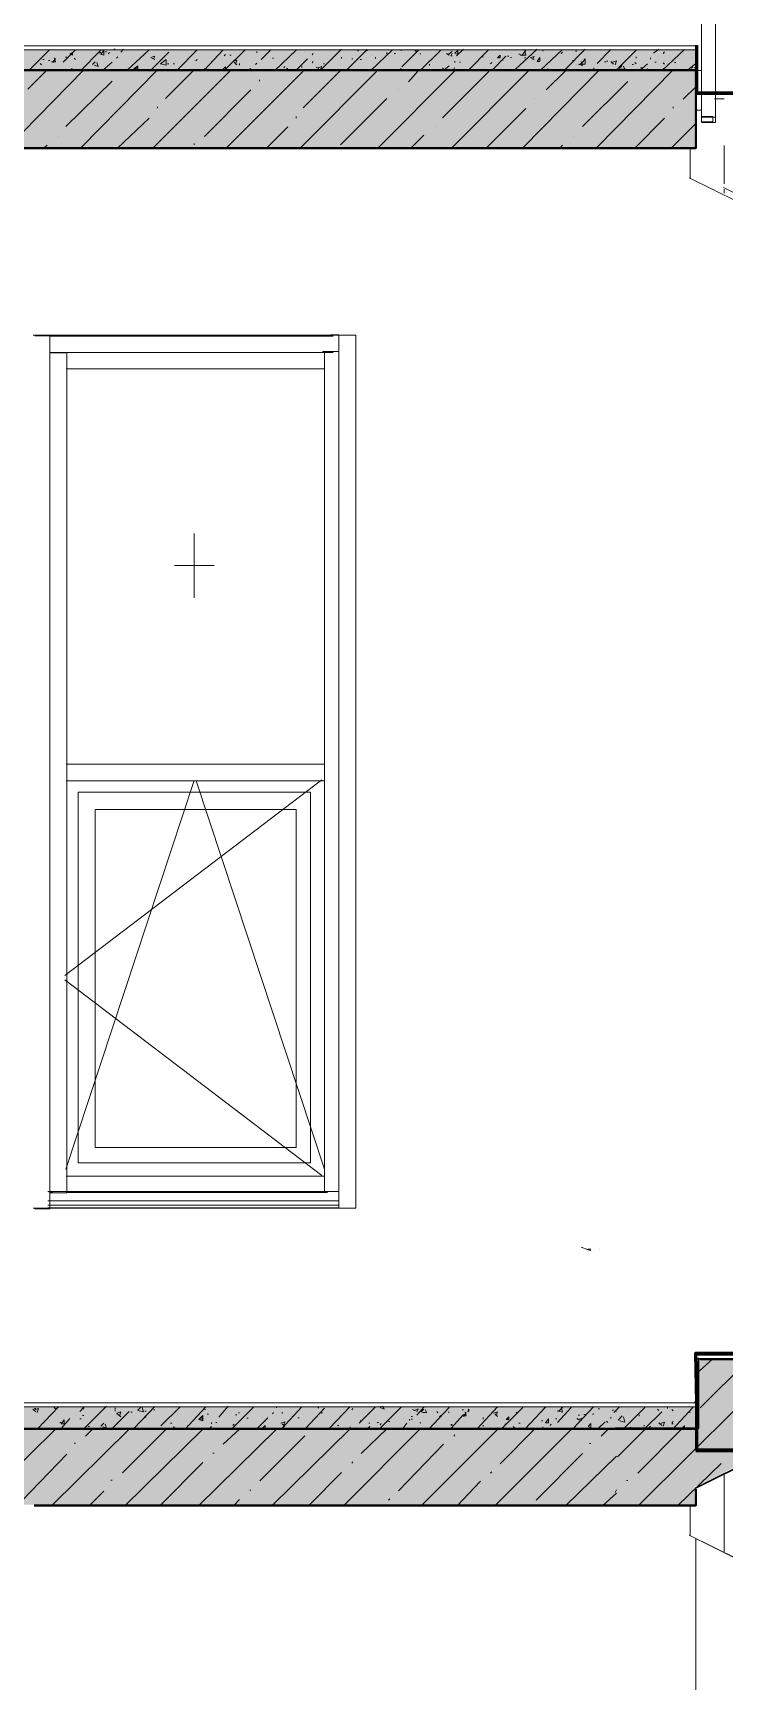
# Model space of a CAD drawing. Header units: millimetres. Extents: x -136833 to 49383, y -8033 to 344618.
# Drawn here: x -7598 to -5458, y 10180 to 15279 of the extents above; entities that cross this region are included whole.
import ezdxf

# ---------------------------------------------------------------- set-up
doc = ezdxf.new("R2010")
doc.units = ezdxf.units.MM
doc.linetypes.add('Штрих', pattern=[635, 317.5, -317.5])
doc.layers.add('1) Резка', color=210, linetype='Штрих', lineweight=60)
doc.layers.add('2) Бетон демонтаж', color=1, linetype='Continuous', lineweight=60)
doc.layers.add('PDF _Геометрия', color=7, linetype='Continuous', true_color=0x1d1d1d)
doc.layers.add('PDF _Сплошная заливка', color=7, linetype='Continuous', true_color=0xffffff)

msp = doc.modelspace()

# ---------------------------------------------------------------- hatches: boundary and pattern name
at = {"layer": 'PDF _Сплошная заливка', "transparency": 33554559}
h = msp.add_hatch(color=256, dxfattribs=at)
h.paths.add_polyline_path([(-93497.2, 14924.7), (-93497.2, 15163.3), (-103545.2, 15163.3), (-103545.2, 14924.7)])
h.paths.add_polyline_path([(-5550.9, 14924.7), (-5550.9, 15163.3), (-25450.6, 15163.3), (-25450.6, 14924.7)])
h.paths.add_polyline_path([(-26102.5, 14924.7), (-26102.5, 15163.3), (-26352.2, 15163.3), (-26352.2, 14924.7)])
h.paths.add_polyline_path([(-26398.8, 14924.7), (-26398.8, 15163.3), (-26648.6, 15163.3), (-26648.6, 14924.7)])
h = msp.add_hatch(color=256, dxfattribs=at)
h.paths.add_polyline_path([(-80645.6, 10962.5), (-80645.6, 10742.4), (-81547.2, 10742.4), (-81547.2, 10382.6), (-81543, 10382.6), (-81543, 10374.1), (-81538.8, 10374.1), (-81538.8, 10365.7), (-81534.5, 10365.7), (-81534.5, 10353), (-81530.3, 10353), (-81530.3, 10344.5), (-81526.1, 10344.5), (-81526.1, 10331.8), (-81521.8, 10331.8), (-81521.8, 10323.3), (-81517.6, 10323.3), (-81517.6, 10310.6), (-81513.4, 10310.6), (-81513.4, 10302.2), (-81509.1, 10302.2), (-81509.1, 10289.5), (-81504.9, 10289.5), (-81504.9, 10281), (-81500.7, 10281), (-81500.7, 10268.3), (-81496.4, 10268.3), (-81496.4, 10259.9), (-81492.2, 10259.9), (-81492.2, 10251.4), (-81488, 10251.4), (-81488, 10238.7), (-81483.7, 10238.7), (-81483.7, 10230.2), (-81479.5, 10230.2), (-81479.5, 10217.5), (-81475.3, 10217.5), (-81475.3, 10209.1), (-81471.1, 10209.1), (-81471.1, 10196.4), (-81466.8, 10196.4), (-81466.8, 10187.9), (-81462.6, 10187.9), (-81462.6, 10175.2), (-81458.4, 10175.2), (-81458.4, 10166.7), (-81454.1, 10166.7), (-81454.1, 10158.3), (-81428.7, 10166.7), (-81420.3, 10171), (-81407.6, 10175.2), (-81399.1, 10179.4), (-81386.4, 10183.7), (-81377.9, 10187.9), (-81365.2, 10192.1), (-81356.8, 10196.4), (-81344.1, 10200.6), (-81335.6, 10204.8), (-81322.9, 10209.1), (-81314.4, 10213.3), (-81301.7, 10217.5), (-81293.3, 10221.8), (-81280.6, 10226), (-81272.1, 10230.2), (-81259.4, 10234.5), (-81250.9, 10238.7), (-81238.2, 10242.9), (-81229.8, 10247.2), (-81217.1, 10251.4), (-81208.6, 10255.6), (-81195.9, 10259.9), (-81187.4, 10264.1), (-81174.7, 10268.3), (-81166.3, 10272.6), (-81153.6, 10276.8), (-81145.1, 10281), (-81132.4, 10285.2), (-81123.9, 10289.5), (-81111.2, 10293.7), (-81102.8, 10297.9), (-81090.1, 10302.2), (-81081.6, 10306.4), (-81068.9, 10310.6), (-81060.4, 10314.9), (-81047.7, 10319.1), (-81039.3, 10323.3), (-81026.6, 10327.6), (-81018.1, 10331.8), (-81005.4, 10336), (-80996.9, 10340.3), (-80984.2, 10344.5), (-80975.8, 10348.7), (-80950.4, 10357.2), (-80941.9, 10361.4), (-80929.2, 10365.7), (-80920.8, 10369.9), (-80908.1, 10374.1), (-80899.6, 10378.4), (-80886.9, 10382.6), (-80878.4, 10386.8), (-80865.7, 10391.1), (-80857.3, 10395.3), (-80844.6, 10399.5), (-80836.1, 10403.8), (-80823.4, 10408), (-80814.9, 10412.2), (-80802.2, 10416.5), (-80793.8, 10420.7), (-80781.1, 10424.9), (-80772.6, 10429.2), (-80759.9, 10433.4), (-80751.4, 10437.6), (-80738.7, 10441.9), (-80730.3, 10446.1), (-80717.6, 10450.3), (-80709.1, 10454.6), (-80696.4, 10458.8), (-80687.9, 10463), (-80675.2, 10467.3), (-80666.8, 10471.5), (-80654.1, 10475.7), (-80645.6, 10480), (-80632.9, 10484.2), (-80624.4, 10488.4), (-80611.7, 10492.7), (-80603.3, 10496.9), (-80590.6, 10501.1), (-80582.1, 10505.4), (-80569.4, 10509.6), (-80560.9, 10513.8), (-80548.2, 10518.1), (-80539.8, 10522.3), (-80527.1, 10526.5), (-80518.6, 10530.8), (-80505.9, 10535), (-80497.4, 10539.2), (-80472, 10547.7), (-80463.6, 10551.9), (-80450.9, 10556.2), (-80442.4, 10560.4), (-80429.7, 10564.6), (-80421.2, 10568.9), (-80408.6, 10573.1), (-80400.1, 10577.3), (-80387.4, 10581.6), (-80378.9, 10585.8), (-80366.2, 10590), (-80357.8, 10594.3), (-80345.1, 10598.5), (-80336.6, 10602.7), (-80323.9, 10607), (-80315.4, 10611.2), (-80302.7, 10615.4), (-80294.3, 10619.7), (-80281.6, 10623.9), (-80273.1, 10628.1), (-80260.4, 10632.4), (-80251.9, 10636.6), (-80239.2, 10640.8), (-80230.8, 10645.1), (-80218.1, 10649.3), (-80209.6, 10653.5), (-80196.9, 10657.8), (-80188.4, 10662), (-80175.7, 10666.2), (-80167.3, 10670.5), (-80154.6, 10674.7), (-80146.1, 10678.9), (-80133.4, 10683.2), (-80124.9, 10687.4), (-80112.2, 10691.6), (-80103.8, 10695.9), (-80091.1, 10700.1), (-80082.6, 10704.3), (-80069.9, 10708.6), (-80061.4, 10712.8), (-80048.7, 10717), (-80040.3, 10721.3), (-80027.6, 10725.5), (-79968.3, 10725.5), (-79968.3, 10962.5)])
h.paths.add_polyline_path([(-5237.7, 7131.6), (-5237.7, 6979.2), (-5538.2, 6979.2), (-5538.2, 6716.8), (-5796.5, 6716.8), (-5796.5, 6475.5), (-5550.9, 6475.5), (-5550.9, 6581.3), (-5538.2, 6585.5), (-4793.2, 6958.1), (-4784.8, 6958.1), (-4784.8, 6966.5), (-4810.2, 6991.9), (-4814.4, 6991.9), (-4814.4, 7000.4), (-4839.8, 7025.8), (-4844, 7025.8), (-4844, 7034.3), (-4869.4, 7059.7), (-4873.7, 7059.7), (-4873.7, 7068.1), (-4899.1, 7093.5), (-4903.3, 7093.5), (-4903.3, 7102), (-4932.9, 7131.6)])
h.paths.add_polyline_path([(-87846.1, 8223.7), (-87846.1, 7863.9), (-88739.2, 7863.9), (-88705.4, 7847), (-88701.1, 7842.8), (-88667.3, 7825.8), (-88663, 7821.6), (-88629.2, 7804.7), (-88624.9, 7800.4), (-88582.6, 7779.3), (-88578.4, 7775), (-88544.5, 7758.1), (-88540.3, 7753.9), (-88506.4, 7736.9), (-88502.2, 7732.7), (-88459.8, 7711.5), (-88455.6, 7707.3), (-88421.8, 7690.4), (-88417.5, 7686.1), (-88383.7, 7669.2), (-88379.4, 7665), (-88337.1, 7643.8), (-88332.9, 7639.6), (-88299, 7622.6), (-88294.8, 7618.4), (-88260.9, 7601.5), (-88256.7, 7597.3), (-88214.3, 7576.1), (-88210.1, 7571.9), (-88176.2, 7554.9), (-88172, 7550.7), (-88138.1, 7533.8), (-88133.9, 7529.5), (-88100, 7512.6), (-88095.8, 7508.4), (-88095.8, 7042.7), (-87596.3, 7042.7), (-87596.3, 7707.3), (-87587.8, 7711.5), (-87579.4, 7720), (-87570.9, 7724.2), (-87558.2, 7736.9), (-87549.7, 7741.2), (-87537, 7753.9), (-87528.6, 7758.1), (-87515.9, 7770.8), (-87507.4, 7775), (-87494.7, 7787.7), (-87486.2, 7792), (-87473.5, 7804.7), (-87465.1, 7808.9), (-87452.4, 7821.6), (-87443.9, 7825.8), (-87431.2, 7838.5), (-87422.7, 7842.8), (-87410, 7855.5), (-87401.6, 7859.7), (-87388.9, 7872.4), (-87380.4, 7876.6), (-87367.7, 7889.3), (-87359.3, 7893.6), (-87346.6, 7906.3), (-87338.1, 7910.5), (-87325.4, 7923.2), (-87316.9, 7927.4), (-87304.2, 7940.1), (-87295.8, 7944.4), (-87283.1, 7957.1), (-87274.6, 7961.3), (-87261.9, 7974), (-87253.4, 7978.2), (-87240.7, 7990.9), (-87232.3, 7995.2), (-87219.6, 8007.9), (-87211.1, 8012.1), (-87198.4, 8024.8), (-87189.9, 8029), (-87177.2, 8041.7), (-87168.8, 8046), (-87156.1, 8058.7), (-87147.6, 8062.9), (-87134.9, 8075.6), (-87126.4, 8079.8), (-87113.7, 8092.5), (-87105.3, 8096.8), (-87092.6, 8109.5), (-87084.1, 8113.7), (-87071.4, 8126.4), (-87062.9, 8130.6), (-87050.2, 8143.3), (-87041.8, 8147.5), (-87029.1, 8160.2), (-87020.6, 8164.5), (-87007.9, 8177.2), (-86999.4, 8181.4), (-86986.7, 8194.1), (-86978.3, 8198.3), (-86965.6, 8211), (-86957.1, 8215.3), (-86948.6, 8223.7)])
h.paths.add_polyline_path([(-263.8, 5616.2), (-263.8, 5396.1), (-14.1, 5396.1), (-14.1, 5616.2)])
h.paths.add_polyline_path([(-83346.3, 10022.8), (-83346.3, 9663), (-84247.9, 9663), (-84247.9, 9303.2), (-84243.7, 9303.2), (-84243.7, 9294.7), (-84239.5, 9294.7), (-84239.5, 9286.2), (-84235.2, 9286.2), (-84235.2, 9273.5), (-84231, 9273.5), (-84231, 9265.1), (-84226.8, 9265.1), (-84226.8, 9252.4), (-84222.5, 9252.4), (-84222.5, 9243.9), (-84218.3, 9243.9), (-84218.3, 9231.2), (-84214.1, 9231.2), (-84214.1, 9222.7), (-84209.8, 9222.7), (-84209.8, 9210.1), (-84205.6, 9210.1), (-84205.6, 9201.6), (-84201.4, 9201.6), (-84201.4, 9188.9), (-84197.1, 9188.9), (-84197.1, 9180.4), (-84192.9, 9180.4), (-84192.9, 9172), (-84188.7, 9172), (-84188.7, 9159.3), (-84184.4, 9159.3), (-84184.4, 9150.8), (-84180.2, 9150.8), (-84180.2, 9138.1), (-84176, 9138.1), (-84176, 9129.6), (-84171.7, 9129.6), (-84171.7, 9116.9), (-84167.5, 9116.9), (-84167.5, 9108.5), (-84163.3, 9108.5), (-84163.3, 9095.8), (-84159.1, 9095.8), (-84159.1, 9087.3), (-84154.8, 9087.3), (-84154.8, 9078.8), (-84142.1, 9083.1), (-84133.7, 9087.3), (-84121, 9091.5), (-84112.5, 9095.8), (-84099.8, 9100), (-84091.3, 9104.2), (-84078.6, 9108.5), (-84070.2, 9112.7), (-84057.5, 9116.9), (-84049, 9121.2), (-84036.3, 9125.4), (-84027.8, 9129.6), (-84015.1, 9133.9), (-84006.7, 9138.1), (-83994, 9142.3), (-83985.5, 9146.6), (-83972.8, 9150.8), (-83964.3, 9155), (-83951.6, 9159.3), (-83943.2, 9163.5), (-83930.5, 9167.7), (-83922, 9172), (-83909.3, 9176.2), (-83900.8, 9180.4), (-83888.1, 9184.7), (-83879.7, 9188.9), (-83867, 9193.1), (-83858.5, 9197.4), (-83845.8, 9201.6), (-83837.3, 9205.8), (-83824.6, 9210.1), (-83816.2, 9214.3), (-83803.5, 9218.5), (-83795, 9222.7), (-83782.3, 9227), (-83765.4, 9235.4), (-83752.7, 9239.7), (-83744.2, 9243.9), (-83731.5, 9248.1), (-83723, 9252.4), (-83710.3, 9256.6), (-83701.9, 9260.8), (-83689.2, 9265.1), (-83680.7, 9269.3), (-83668, 9273.5), (-83659.5, 9277.8), (-83646.8, 9282), (-83638.4, 9286.2), (-83625.7, 9290.5), (-83617.2, 9294.7), (-83604.5, 9298.9), (-83596.1, 9303.2), (-83583.4, 9307.4), (-83574.9, 9311.6), (-83562.2, 9315.9), (-83553.7, 9320.1), (-83541, 9324.3), (-83532.6, 9328.6), (-83519.9, 9332.8), (-83511.4, 9337), (-83498.7, 9341.3), (-83490.2, 9345.5), (-83477.5, 9349.7), (-83469.1, 9354), (-83456.4, 9358.2), (-83447.9, 9362.4), (-83435.2, 9366.7), (-83426.7, 9370.9), (-83414, 9375.1), (-83405.6, 9379.4), (-83397.1, 9379.4), (-83397.1, 8846), (-82897.6, 8846), (-82897.6, 9582.6), (-82872.2, 9591), (-82863.7, 9595.3), (-82851, 9599.5), (-82842.6, 9603.7), (-82829.9, 9608), (-82821.4, 9612.2), (-82808.7, 9616.4), (-82800.2, 9620.7), (-82787.5, 9624.9), (-82779.1, 9629.1), (-82766.4, 9633.4), (-82757.9, 9637.6), (-82745.2, 9641.8), (-82736.7, 9646.1), (-82724, 9650.3), (-82715.6, 9654.5), (-82702.9, 9658.8), (-82694.4, 9663), (-82681.7, 9667.2), (-82673.2, 9671.5), (-82660.5, 9675.7), (-82652.1, 9679.9), (-82639.4, 9684.2), (-82630.9, 9688.4), (-82618.2, 9692.6), (-82609.7, 9696.9), (-82597, 9701.1), (-82588.6, 9705.3), (-82575.9, 9709.6), (-82567.4, 9713.8), (-82554.7, 9718), (-82546.3, 9722.3), (-82533.6, 9726.5), (-82525.1, 9730.7), (-82512.4, 9735), (-82503.9, 9739.2), (-82491.2, 9743.4), (-82482.8, 9747.6), (-82470.1, 9751.9), (-82461.6, 9756.1), (-82448.9, 9760.3), (-82440.4, 9764.6), (-82427.7, 9768.8), (-82419.3, 9773), (-82406.6, 9777.3), (-82398.1, 9781.5), (-82385.4, 9785.7), (-82376.9, 9790), (-82364.2, 9794.2), (-82355.8, 9794.2), (-82355.8, 9806.9), (-82360, 9806.9), (-82360, 9819.6), (-82364.2, 9819.6), (-82364.2, 9828.1), (-82368.5, 9828.1), (-82368.5, 9840.8), (-82372.7, 9840.8), (-82372.7, 9849.2), (-82376.9, 9849.2), (-82376.9, 9861.9), (-82381.2, 9861.9), (-82381.2, 9870.4), (-82385.4, 9870.4), (-82385.4, 9883.1), (-82389.6, 9883.1), (-82389.6, 9895.8), (-82393.9, 9895.8), (-82393.9, 9904.3), (-82398.1, 9904.3), (-82398.1, 9917), (-82402.3, 9917), (-82402.3, 9925.4), (-82406.6, 9925.4), (-82406.6, 9938.1), (-82410.8, 9938.1), (-82410.8, 9946.6), (-82415, 9946.6), (-82415, 9959.3), (-82419.3, 9959.3), (-82419.3, 9972), (-82423.5, 9972), (-82423.5, 9980.5), (-82427.7, 9980.5), (-82427.7, 9993.2), (-82432, 9993.2), (-82432, 10001.6), (-82436.2, 10001.6), (-82436.2, 10014.3), (-82440.4, 10014.3), (-82440.4, 10022.8)])
h.paths.add_polyline_path([(-4568.9, 3770.6), (-4568.9, 3601.2), (-4848.3, 3601.2), (-4848.3, 3279.5), (-4602.7, 3279.5), (-4602.7, 3385.3), (-4577.3, 3398), (-4573.1, 3402.3), (-4556.2, 3410.7), (-4551.9, 3415), (-4535, 3423.4), (-4530.8, 3427.7), (-4513.8, 3436.1), (-4509.6, 3440.4), (-4492.7, 3448.8), (-4488.4, 3453.1), (-4471.5, 3461.5), (-4467.3, 3465.8), (-4450.3, 3474.2), (-4446.1, 3478.5), (-4429.2, 3486.9), (-4424.9, 3491.2), (-4408, 3499.6), (-4403.8, 3503.9), (-4386.8, 3512.3), (-4382.6, 3516.6), (-4365.7, 3525), (-4361.5, 3529.3), (-4344.5, 3537.7), (-4340.3, 3542), (-4323.4, 3550.4), (-4319.1, 3554.7), (-4302.2, 3563.1), (-4298, 3567.4), (-4281, 3575.8), (-4276.8, 3580.1), (-4259.9, 3588.5), (-4255.6, 3592.8), (-4238.7, 3601.2), (-4234.5, 3605.5), (-4217.5, 3613.9), (-4213.3, 3618.2), (-4196.4, 3626.6), (-4192.1, 3630.9), (-4175.2, 3639.3), (-4171, 3647.8), (-4192.1, 3669), (-4196.4, 3669), (-4196.4, 3677.4), (-4221.8, 3702.8), (-4226, 3702.8), (-4226, 3711.3), (-4251.4, 3736.7), (-4255.6, 3736.7), (-4255.6, 3745.2), (-4281, 3770.6)])
h.paths.add_polyline_path([(-5237.7, 11330.8), (-5237.7, 11178.4), (-5538.2, 11178.4), (-5538.2, 10962.5), (-5796.5, 10962.5), (-5796.5, 10725.5), (-5550.9, 10725.5), (-5550.9, 10780.5), (-5538.2, 10784.8), (-4793.2, 11157.3), (-4784.8, 11157.3), (-4784.8, 11165.7), (-4810.2, 11191.1), (-4814.4, 11191.1), (-4814.4, 11199.6), (-4839.8, 11225), (-4844, 11225), (-4844, 11233.5), (-4869.4, 11258.9), (-4873.7, 11258.9), (-4873.7, 11267.3), (-4899.1, 11292.7), (-4903.3, 11292.7), (-4903.3, 11301.2), (-4932.9, 11330.8)])
h.paths.add_polyline_path([(-79807.5, 6149.5), (-79807.5, 5772.8), (-79557.7, 5772.8), (-79557.7, 6149.5)])
h.paths.add_polyline_path([(-14.1, 12884.4), (-14.1, 13102), (-263.8, 13102), (-263.8, 12884.4)])
h.paths.add_polyline_path([(-263.8, 8905.3), (-263.8, 8685.1), (-14.1, 8685.1), (-14.1, 8905.3)])
h.paths.add_polyline_path([(-90546.8, 6716.8), (-90913.4, 6716.8), (-90913.4, 6475.5), (-90673.7, 6479.7), (-90661, 6484), (-90652.6, 6488.2), (-90639.9, 6492.4), (-90631.4, 6496.7), (-90618.7, 6500.9), (-90610.2, 6505.1), (-90597.5, 6509.4), (-90589.1, 6513.6), (-90576.4, 6517.8), (-90567.9, 6522.1), (-90555.2, 6526.3), (-90546.8, 6530.5), (-90534.1, 6534.7), (-90525.6, 6539), (-90512.9, 6543.2), (-90504.4, 6547.4), (-90491.7, 6551.7), (-90483.3, 6555.9), (-90470.6, 6560.1), (-90462.1, 6564.4), (-90449.4, 6568.6), (-90440.9, 6572.8), (-90428.2, 6577.1), (-90419.8, 6581.3), (-90407.1, 6585.5), (-90398.6, 6589.8), (-90385.9, 6594), (-90377.4, 6598.2), (-90364.7, 6602.5), (-90356.3, 6606.7), (-90343.6, 6610.9), (-90335.1, 6615.2), (-90322.4, 6619.4), (-90313.9, 6623.6), (-90301.2, 6627.9), (-90292.8, 6632.1), (-90280.1, 6636.3), (-90271.6, 6640.6), (-90258.9, 6644.8), (-90250.4, 6649), (-90237.7, 6653.3), (-90229.3, 6657.5), (-90216.6, 6661.7), (-90208.1, 6666), (-90195.4, 6670.2), (-90186.9, 6674.4), (-90174.2, 6678.7), (-90165.8, 6682.9), (-90153.1, 6687.1), (-90144.6, 6691.4), (-90131.9, 6695.6), (-90123.4, 6699.8), (-90110.7, 6704.1), (-90102.3, 6708.3), (-90089.6, 6712.5), (-90081.1, 6716.8), (-90068.4, 6721), (-90059.9, 6725.2), (-90047.3, 6729.5), (-90038.8, 6733.7), (-90026.1, 6737.9), (-90017.6, 6742.2), (-90004.9, 6746.4), (-89996.5, 6750.6), (-89983.8, 6754.9), (-89975.3, 6759.1), (-89962.6, 6763.3), (-89954.1, 6767.6), (-89941.4, 6771.8), (-89933, 6776), (-89920.3, 6780.3), (-89911.8, 6784.5), (-89899.1, 6788.7), (-89890.6, 6788.7), (-89890.6, 6797.2), (-89894.9, 6797.2), (-89894.9, 6805.7), (-89899.1, 6805.7), (-89899.1, 6814.1), (-89903.3, 6818.4), (-89907.6, 6818.4), (-89907.6, 6826.8), (-89911.8, 6826.8), (-89911.8, 6835.3), (-89916, 6839.5), (-89920.3, 6839.5), (-89920.3, 6848), (-89924.5, 6848), (-89924.5, 6856.5), (-89928.7, 6856.5), (-89928.7, 6864.9), (-89933, 6869.2), (-89937.2, 6869.2), (-89937.2, 6877.6), (-89941.4, 6877.6), (-89941.4, 6886.1), (-89945.7, 6890.3), (-89949.9, 6890.3), (-89949.9, 6898.8), (-89954.1, 6898.8), (-89954.1, 6907.3), (-89958.4, 6907.3), (-89958.4, 6915.7), (-89962.6, 6920), (-89966.8, 6920), (-89966.8, 6928.4), (-89971.1, 6928.4), (-89971.1, 6936.9), (-89975.3, 6941.1), (-89979.5, 6941.1), (-89979.5, 6949.6), (-89983.8, 6949.6), (-89983.8, 6958.1), (-89988, 6958.1), (-89988, 6966.5), (-89992.2, 6970.8), (-89996.5, 6970.8), (-89996.5, 6979.2), (-90000.7, 6979.2), (-90000.7, 6987.7), (-90004.9, 6991.9), (-90009.2, 6991.9), (-90009.2, 7000.4), (-90013.4, 7000.4), (-90013.4, 7008.9), (-90017.6, 7008.9), (-90017.6, 7017.3), (-90021.9, 7021.6), (-90026.1, 7021.6), (-90026.1, 7030), (-90030.3, 7030), (-90030.3, 7038.5), (-90034.6, 7042.7), (-90038.8, 7042.7), (-90038.8, 7051.2), (-90043, 7051.2), (-90043, 7059.7), (-90047.3, 7059.7), (-90047.3, 7068.1), (-90051.5, 7072.3), (-90055.7, 7072.3), (-90055.7, 7080.8), (-90059.9, 7080.8), (-90059.9, 7089.3), (-90064.2, 7093.5), (-90068.4, 7093.5), (-90068.4, 7102), (-90072.6, 7102), (-90072.6, 7110.4), (-90076.9, 7110.4), (-90076.9, 7118.9), (-90081.1, 7123.1), (-90085.3, 7123.1), (-90085.3, 7131.6), (-90089.6, 7131.6), (-90089.6, 7140.1), (-90093.8, 7144.3), (-90546.8, 7144.3)])
h = msp.add_hatch(color=256, dxfattribs=at)
h.paths.add_polyline_path([(-93497.2, 10725.5), (-93497.2, 10959.8), (-103545.3, 10959.8), (-103545.3, 10725.5)])
h.paths.add_polyline_path([(-5796.5, 10725.5), (-5796.5, 10959.8), (-26352.2, 10959.8), (-26352.2, 10725.5)])
h.paths.add_polyline_path([(-26398.8, 10725.5), (-26398.8, 10959.8), (-26648.6, 10959.8), (-26648.6, 10725.5)])
h.paths.add_polyline_path([(-77398.8, 10725.5), (-77398.8, 10959.8), (-79968.3, 10959.8), (-79968.3, 10725.5)])

# ---------------------------------------------------------------- linework, layer by layer
at = {"layer": '1) Резка'}
for points in [[(-5247.1, 15091.4), (-5545.4, 15091.4)], [(-5549.2, 11192.4), (-5250.9, 11192.4)], [(-5247.1, 10892), (-5545.4, 10892)]]:
    msp.add_lwpolyline(points, dxfattribs=at)
at = {"layer": '2) Бетон демонтаж'}
for points in [[(-5243.2, 15092.8), (-5541.5, 15092.8), (-5541.5, 15240.9)], [(-5243.2, 10893.4), (-5541.5, 10893.4), (-5541.5, 11041.5), (-5545.4, 11193.7), (-5247.1, 11193.7)]]:
    msp.add_lwpolyline(points, dxfattribs=at)
at = {"layer": 'PDF _Геометрия', "color": 7, "lineweight": 9}
for points in [[(-5545.1, 15040.3), (-5527.8, 15040.3), (-5527.8, 15019.1), (-5527.8, 19083), (-5527.8, 16077.4), (-5574, 16077.4)], [(-5484, 15018.4), (-5484, 19082.3), (-5484, 15018.4), (-5484, 15001.4), (-5526.3, 15001.4)], [(-5574, 15666.8), (-5527.8, 15666.8), (-5527.8, 15163), (-5545.1, 15163)], [(-5545.4, 15040.6), (-5545.4, 15163.3), (-5545.4, 15226.8), (-5545.4, 15239.5), (-8648.4, 15239.5)], [(-8648.4, 15163.3), (-5545.4, 15163.3), (-5545.4, 15226.8), (-8648.4, 15226.8)], [(-5527.8, 15163), (-5527.8, 15040.3)], [(-5487.4, 15091.9), (-5457.6, 15091.9)], [(-5527.8, 15021.1), (-5527.8, 15004.2)], [(-5527.8, 15002.1), (-5527.8, 15019.1)], [(-5526.4, 15003.6), (-5492.7, 15003.6), (-5492.7, 15020.5), (-5526.4, 15020.5)], [(-5562.9, 14922.4), (-5562.9, 14829.2)], [(-5457.6, 14931), (-5457.6, 14812.5)], [(-5264.6, 14682.1), (-5565.2, 14830.3)], [(-3097.4, 13619.7), (-5459.4, 14800.7)], [(-5457.6, 14782.9), (-5457.6, 14795.6)], [(-7592.1, 14341.2), (-7545.9, 14341.2), (-7545.9, 14290.4), (-7545.9, 12990.7), (-7545.9, 11716.5), (-7545.9, 11640.3), (-7592.1, 11640.3)], [(-7545.9, 14341.2), (-7545.9, 14264.9), (-7545.9, 12990.7), (-7545.9, 11691.1)], [(-7519.5, 14340.7), (-7545, 14340.7)], [(-6668.4, 14340.6), (-7519.3, 14340.6)], [(-6701.4, 14293.6), (-6650.9, 14293.6), (-6650.9, 12994.1), (-6650.9, 14268.3), (-6650.9, 14344.4)], [(-6676.5, 14344.4), (-6650.9, 14344.4), (-6650.9, 14293.6), (-6676.5, 14293.6)], [(-6648.7, 14343.5), (-6598.3, 14343.5), (-6598.3, 14267.3), (-6598.3, 12993.2), (-6598.3, 11719), (-6598.3, 11642.8), (-6648.7, 11642.8)], [(-7519.5, 14289.9), (-7545, 14289.9)], [(-7544.1, 14289.5), (-7493.2, 14289.5), (-7493.2, 12989.8), (-7493.2, 11690.1), (-7493.2, 11741)], [(-6668.4, 14289.8), (-7519.3, 14289.8)], [(-7495, 14239.5), (-6694.8, 14239.5), (-6694.8, 14290.3), (-6694.8, 12990.6), (-6694.8, 11691), (-6694.8, 11741.8), (-7495, 11741.8)], [(-6694.8, 14290.3), (-7495, 14290.3)], [(-7493.2, 14238.7), (-7493.2, 14289.5)], [(-7098.4, 13730.1), (-7098.4, 13531.1)], [(-7037, 13631.6), (-7160, 13631.6)], [(-7495, 13016), (-6694.8, 13016), (-6694.8, 12965.3), (-7495, 12965.3)], [(-7493.2, 12964.4), (-7493.2, 13015.2)], [(-7552.3, 11694.5), (-6650.9, 11694.5), (-6650.9, 12994.1), (-6650.9, 11720), (-6650.9, 11643.7), (-7552.3, 11643.7)], [(-6703.5, 12967.5), (-7499, 12362.2)], [(-7098.4, 12966), (-7496, 11763.7)], [(-6694.8, 11763), (-7092.9, 12965.3)], [(-6703.5, 11744.1), (-7499, 12349.4)], [(-7537.1, 11693.1), (-7549.4, 11693.1)], [(-7544.1, 11690.1), (-7493.2, 11690.1), (-7501.7, 11690.1)], [(-6701.4, 11694.5), (-6650.9, 11694.5), (-6659.4, 11694.5)], [(-6686, 11690.8), (-6694.5, 11690.8)], [(-6650.9, 11652.2), (-7552.3, 11652.2)], [(-5899.9, 11522.2), (-5878.8, 11513.7)], [(-5882.5, 11515.7), (-5870, 11511.5)], [(-5878.6, 11515.7), (-5870, 11515.7)], [(-5843.7, 11517.4), (-5843.7, 11517.4)], [(-5843.7, 11513.1), (-5843.7, 11513.1)], [(-5843.7, 11513.1), (-5843.7, 11513.1)], [(-8648.4, 11027.5), (-5545.4, 11027.5), (-5545.4, 11040.1), (-8648.4, 11040.1)], [(-8648.4, 10959.7), (-5545.4, 10959.7), (-5545.4, 11027.5), (-5545.4, 10959.7)], [(-5457.6, 10579.3), (-5457.6, 10600.5), (-5457.6, 10820.6)], [(-5562.9, 10722.9), (-5562.9, 10629.8)], [(-5457.6, 10731.7), (-5457.6, 10608.9)], [(-5545.4, 10621.1), (-5545.4, 7882.1), (-5545.4, 9164.8), (-5545.4, 10091.9), (-5596.3, 10091.9)], [(-5264.6, 10482.8), (-5565.2, 10631)], [(-2863.1, 9279.9), (-2807.9, 9254.4), (-5547.1, 10621.8)], [(-5457.6, 10583.5), (-5457.6, 10596.2)]]:
    msp.add_lwpolyline(points, dxfattribs=at)
at = {"layer": 'PDF _Геометрия', "lineweight": 9}
for points in [[(-7609.1, 15164.5), (-7545.9, 15228)], [(-7567.3, 15196.6), (-7563.4, 15196.6)], [(-7540.6, 15189.6), (-7528.3, 15189.6), (-7532.2, 15202.3)], [(-7536.8, 15187.6), (-7528.3, 15200.2)], [(-7504.7, 15188.5), (-7466.9, 15226.6)], [(-7497.1, 15203.9), (-7493.2, 15203.9)], [(-7470.7, 15201.2), (-7466.9, 15197)], [(-7458.1, 15207.3), (-7458.1, 15207.3)], [(-7451.2, 15161.8), (-7387.9, 15225.3)], [(-7391.8, 15218.8), (-7387.9, 15218.8)], [(-7391.5, 15214.5), (-7379.1, 15210.3), (-7379.1, 15227.2)], [(-7387.6, 15212.4), (-7379.1, 15225.2)], [(-7374.2, 15220.6), (-7370.4, 15220.6)], [(-7365.5, 15214.2), (-7361.6, 15218.5)], [(-7347.9, 15228.7), (-7344, 15228.7)], [(-7339.1, 15201), (-7335.3, 15205.3)], [(-7326.2, 15219.7), (-7317.7, 15228.2)], [(-7306.8, 15163.3), (-7238.8, 15226.9)], [(-7233.6, 15203.2), (-7221.2, 15207.5), (-7225.1, 15199)], [(-7232.2, 15164.3), (-7177.3, 15219.4)], [(-7229.7, 15201.1), (-7221.2, 15197)], [(-7153, 15162.9), (-7089.6, 15226.4)], [(-7093.5, 15192.5), (-7089.6, 15196.8)], [(-7065.6, 15165.8), (-7010.6, 15225.1)], [(-7005.7, 15207.8), (-7001.9, 15212)], [(-7004, 15164.4), (-6940.4, 15228)], [(-6988.2, 15209.7), (-6984.3, 15209.7)], [(-6940.4, 15213.2), (-6940.4, 15213.2)], [(-6905.3, 15216.9), (-6905.3, 15221)], [(-6890.9, 15197), (-6861.5, 15226.6)], [(-6879, 15224.7), (-6879, 15224.7)], [(-6856.6, 15201), (-6852.7, 15201)], [(-6850, 15161.8), (-6782.5, 15225.2)], [(-6781.6, 15165.2), (-6747.4, 15199.1)], [(-6756.2, 15220.4), (-6756.2, 15220.4)], [(-6733.7, 15211.6), (-6729.9, 15215.7)], [(-6712.3, 15226.2), (-6712.3, 15226.2)], [(-6705.8, 15165.5), (-6642.1, 15229.1)], [(-6686, 15227.7), (-6686, 15227.7)], [(-6642.1, 15199.4), (-6642.1, 15203.6)], [(-6626.9, 15164.2), (-6563.2, 15227.7), (-6563.2, 15223.4), (-6567, 15227.7)], [(-6610.9, 15198.8), (-6607, 15198.8)], [(-6593.4, 15223.9), (-6589.5, 15223.9)], [(-6584.6, 15196.4), (-6580.7, 15196.4)], [(-6551.8, 15162.9), (-6484.2, 15226.4)], [(-6545.6, 15208.4), (-6545.6, 15208.4)], [(-6536.8, 15199.8), (-6536.8, 15204)], [(-6501.7, 15218.2), (-6501.7, 15214)], [(-6493, 15218), (-6493, 15218)], [(-6479.3, 15215.6), (-6475.4, 15215.6)], [(-6457.9, 15223.7), (-6457.9, 15228)], [(-6455.8, 15174.2), (-6405.2, 15225)], [(-6414, 15223), (-6414, 15227.2)], [(-6413.8, 15222.9), (-6405.2, 15222.9), (-6405.2, 15227.1)], [(-6400.3, 15214.2), (-6396.5, 15214.2)], [(-6398.9, 15162.4), (-6335, 15225.8)], [(-6317.3, 15214.8), (-6308.7, 15210.5)], [(-6312.4, 15212.6), (-6299.9, 15221.1)], [(-6299.9, 15208.4), (-6303.8, 15208.4), (-6299.9, 15216.8)], [(-6285.9, 15207.6), (-6264.8, 15228.8)], [(-6249, 15163.9), (-6185.9, 15227.4)], [(-6207.3, 15204.5), (-6203.4, 15204.5)], [(-6185.9, 15202), (-6185.9, 15202)], [(-6175.3, 15165.1), (-6133.2, 15207.4)], [(-6128.4, 15207.3), (-6124.5, 15207.3)], [(-6119.6, 15202.9), (-6115.7, 15202.9)], [(-6115.7, 15217.8), (-6115.7, 15217.8)], [(-6104.6, 15165.5), (-6036.7, 15229)], [(-6093.3, 15213.1), (-6089.4, 15213.1)], [(-6089, 15210.6), (-6071.8, 15210.6), (-6075.7, 15227.6)], [(-6084.3, 15208.6), (-6071.8, 15225.5)], [(-6075.7, 15202.1), (-6071.8, 15202.1)], [(-6058, 15201.7), (-6045.5, 15205.9), (-6049.4, 15197.5)], [(-6054.1, 15199.7), (-6045.5, 15195.5)], [(-6025.7, 15164.2), (-5957.8, 15227.6)], [(-6019.2, 15226.6), (-6019.2, 15222.4)], [(-6019.2, 15197.1), (-6019.2, 15197.1)], [(-6005.5, 15226.4), (-6001.6, 15226.4)], [(-5961.7, 15215), (-5957.8, 15219.2)], [(-5950.8, 15165), (-5887.6, 15228.5)], [(-5917.8, 15222.7), (-5913.9, 15222.7)], [(-5850.8, 15184.8), (-5808.6, 15227.2)], [(-5793, 15162.4), (-5729.6, 15225.9)], [(-5729.6, 15200.5), (-5729.6, 15204.7)], [(-5685.8, 15197.5), (-5685.8, 15201.7)], [(-5676.6, 15216), (-5659.4, 15228.8)], [(-5648.6, 15163.9), (-5580.5, 15227.4)], [(-5645.8, 15215.7), (-5641.9, 15220)], [(-5554.1, 15203.8), (-5554.1, 15203.8)], [(-7677.4, 14923.5), (-7440.6, 15164.7)], [(-7614, 15105.3), (-7554.6, 15164.6)], [(-7576, 15184.1), (-7572.2, 15179.8)], [(-7572.2, 15171.4), (-7572.2, 15171.4)], [(-7549.7, 15194.1), (-7545.9, 15194.1)], [(-7528.3, 15162.1), (-7528.3, 15162.1)], [(-7519.5, 15176.8), (-7519.5, 15176.8)], [(-7479.5, 15167.5), (-7475.7, 15167.5)], [(-7449.7, 14923.7), (-7212.4, 15165)], [(-7414, 15181.1), (-7405.5, 15189.5)], [(-7409, 15178.9), (-7396.7, 15174.6), (-7400.6, 15187.3)], [(-7382.2, 15163.3), (-7352.8, 15188.7)], [(-7379.1, 15161.6), (-7379.1, 15161.6)], [(-7326.5, 15160.6), (-7326.5, 15164.9)], [(-7326.5, 15164.9), (-7326.5, 15164.9)], [(-7277.7, 15172.4), (-7273.9, 15172.4)], [(-7225.9, 14923.9), (-6984.3, 15165.2)], [(-7216.3, 15181.9), (-7212.4, 15181.9)], [(-7187.3, 15076.2), (-7098.4, 15165.1)], [(-7181.2, 15183.5), (-7177.3, 15183.5)], [(-7163.7, 15183.2), (-7159.8, 15183.2)], [(-7146.1, 15161.8), (-7142.2, 15165.9), (-7142.2, 15161.8)], [(-7098.4, 15192.6), (-7098.4, 15192.6)], [(-7067.1, 15168.7), (-7063.3, 15164.5)], [(-7010.4, 15165.5), (-7001.9, 15173.9), (-7001.9, 15165.5)], [(-6997.5, 14924.1), (-6756.2, 15165.4)], [(-6979.2, 15190.3), (-6966.8, 15194.6), (-6970.6, 15181.9)], [(-6975.3, 15188.3), (-6966.8, 15179.8)], [(-6958, 15183.9), (-6958, 15179.6)], [(-6931.4, 15164.1), (-6922.9, 15168.4)], [(-6909.2, 15180.8), (-6905.3, 15185)], [(-6909.2, 15161.8), (-6905.3, 15161.8)], [(-6870.3, 15161), (-6870.3, 15165.3)], [(-6821.5, 15170.8), (-6817.6, 15175.1)], [(-6812.7, 15168.5), (-6808.8, 15168.5)], [(-6812.7, 15162.2), (-6808.8, 15162.2)], [(-6769, 14924.4), (-6528.1, 15165.6)], [(-6765, 15172), (-6765, 15176.2)], [(-6760.9, 15047), (-6642.1, 15165.5)], [(-6733.7, 15186.1), (-6729.9, 15190.4)], [(-6720.9, 15173.2), (-6712.3, 15168.9)], [(-6716, 15171), (-6703.5, 15175.2), (-6707.4, 15166.7)], [(-6712.3, 15181.6), (-6712.3, 15181.6)], [(-6698.7, 15183.5), (-6694.8, 15183.5)], [(-6532.5, 14920.4), (-6291.2, 15161.7)], [(-6479.3, 15164.7), (-6475.4, 15164.7)], [(-6461.8, 15164.4), (-6457.9, 15168.6)], [(-6453, 15162.3), (-6449.1, 15162.3)], [(-6449.1, 15162.3), (-6449.1, 15162.3)], [(-6434.8, 15127.6), (-6405.2, 15161.6)], [(-6370.1, 15177.7), (-6370.1, 15181.9)], [(-6365.2, 15162.8), (-6361.4, 15162.8)], [(-6330.2, 15170.7), (-6326.3, 15166.5)], [(-6330, 15015.8), (-6185.9, 15159.7)], [(-6325.8, 15163.9), (-6308.7, 15176.6)], [(-6304.1, 14920.5), (-6063, 15161.9)], [(-6295.1, 15170.1), (-6291.2, 15170.1)], [(-6291.2, 15187.1), (-6291.2, 15191.3)], [(-6277.5, 15188.8), (-6273.6, 15188.8)], [(-6229.7, 15190.1), (-6229.7, 15190.1)], [(-6181, 15182.9), (-6177.1, 15187.1)], [(-6145.9, 15194.9), (-6142, 15194.9)], [(-6080.4, 14923), (-5843.7, 15164.3)], [(-6008.3, 15102.7), (-5949, 15162)], [(-6005.5, 15167.1), (-6001.6, 15167.1)], [(-5926.6, 15193.2), (-5922.7, 15193.2)], [(-5913.9, 15180.3), (-5913.9, 15180.3)], [(-5908.8, 15182.1), (-5896.3, 15177.9), (-5900.2, 15190.5)], [(-5904.9, 15180.1), (-5896.3, 15188.5)], [(-5861.2, 15166.8), (-5861.2, 15171)], [(-5852.7, 14923.2), (-5615.6, 15164.5)], [(-5826.1, 15191.6), (-5826.1, 15187.4)], [(-5821.3, 15191.5), (-5817.4, 15191.5)], [(-5808.4, 15191), (-5799.8, 15182.5)], [(-5803.5, 15188.8), (-5791, 15193), (-5795, 15180.3)], [(-5782.3, 15175.9), (-5782.3, 15175.9)], [(-5782.1, 15169.3), (-5773.5, 15177.9)], [(-5777.2, 15167.2), (-5764.7, 15167.2), (-5768.6, 15175.6)], [(-5742.3, 15181.5), (-5738.4, 15181.5)], [(-5733.5, 15187.8), (-5729.6, 15183.6)], [(-5729.6, 15160.2), (-5729.6, 15164.4)], [(-5719.6, 15161.8), (-5694.5, 15182.9)], [(-5716, 15170.6), (-5712.1, 15170.6)], [(-5698.4, 15163.8), (-5694.5, 15168.1), (-5694.5, 15163.8)], [(-5672.1, 15188.7), (-5668.2, 15188.7)], [(-5645.8, 15186.1), (-5641.9, 15181.9)], [(-5641.9, 15164.9), (-5645.8, 15169.1)], [(-5645.8, 15163), (-5641.9, 15167.2)], [(-5610.7, 15187.8), (-5606.8, 15187.8)], [(-5570.4, 15163.3), (-5545.4, 15184.5)], [(-5558.1, 15169.7), (-5554.1, 15173.9)], [(-7496.4, 14989.7), (-7352.8, 15129.4)], [(-7067, 14958.9), (-6922.9, 15102.8)], [(-6896.6, 15129.8), (-6896.6, 15134.1)], [(-6466.6, 15103.3), (-6466.6, 15103.3)], [(-5895.9, 14989.2), (-5755.9, 15129)], [(-5583.8, 15074.4), (-5545.4, 15112.5)], [(-7212.4, 15046.4), (-7212.4, 15050.7)], [(-6645.5, 14932.3), (-6501.7, 15076.3)], [(-6194.3, 14922.7), (-6071.8, 15045.5)], [(-6045.5, 15076.7), (-6045.5, 15076.7)], [(-5615.6, 15046), (-5615.6, 15050.2)], [(-7336.1, 14922.1), (-7238.8, 15015.2)], [(-6782.5, 15015.7), (-6782.5, 15019.9)], [(-5735, 14921.6), (-5641.9, 15014.7)], [(-5621.3, 14922), (-5545.4, 14998.2)], [(-7519.5, 14958.8), (-7519.5, 14958.8)], [(-6876.3, 14920.9), (-6808.8, 14988.7)], [(-6425.8, 14924), (-6387.7, 14962.1)], [(-6352.6, 14989.1), (-6352.6, 14989.1)], [(-5922.7, 14958.3), (-5922.7, 14958.3)], [(-7563.1, 14923.3), (-7554.6, 14931.8)], [(-7098.4, 14932.2), (-7098.4, 14936.5)], [(-5966.3, 14922.8), (-5957.8, 14931.4)], [(-5721.4, 10724.1), (-5264.6, 11177.1)], [(-5535, 11138.7), (-5492.7, 11176.8)], [(-5531.7, 11024.7), (-5387.4, 11168.6)], [(-7598.2, 11021), (-7589.7, 11012.5)], [(-7593.6, 11023.1), (-7589.7, 11023.1)], [(-7593.3, 11018.7), (-7580.9, 11022.9), (-7584.8, 11010.2)], [(-7582.8, 10960.4), (-7519.5, 11028.2)], [(-7532.2, 11026.2), (-7528.3, 11021.9)], [(-7519.5, 11015.5), (-7519.5, 11015.5)], [(-7452.9, 11014), (-7440.6, 11026.8)], [(-7444.4, 11024.7), (-7440.6, 11020.5)], [(-7438.3, 10962.1), (-7370.4, 11029.9)], [(-7344, 11025.1), (-7344, 11020.9)], [(-7344, 11018.7), (-7344, 11014.5)], [(-7284.6, 10961.6), (-7221.2, 11029.4)], [(-7273.6, 11017.3), (-7265.1, 11025.7)], [(-7273.3, 11017.1), (-7256.3, 11012.9), (-7260.2, 11025.6)], [(-7251.4, 11014.9), (-7247.5, 11014.9)], [(-7225.1, 11018.7), (-7221.2, 11018.7)], [(-7201.8, 10968.7), (-7142.2, 11027.9)], [(-7126.7, 10958.8), (-7063.3, 11026.5)], [(-7067.1, 11020.2), (-7063.3, 11020.2)], [(-7022.5, 10995.7), (-6993.1, 11029.5)], [(-6981.5, 10960.4), (-6914.1, 11028.1)], [(-6843.9, 11024.9), (-6843.9, 11029.1)], [(-6828.6, 10959.9), (-6765, 11027.7)], [(-6753.8, 10960.8), (-6694.8, 11024.3)], [(-6716.2, 11024.7), (-6712.3, 11024.7)], [(-6679.5, 10961.6), (-6615.8, 11029.3)], [(-6610.9, 11018.5), (-6607, 11022.7)], [(-6587.4, 10977.1), (-6536.8, 11027.9)], [(-6525.5, 10958.8), (-6457.9, 11026.5)], [(-6523.2, 11025.5), (-6519.3, 11029.7)], [(-6522.9, 11025.4), (-6510.5, 11021.1), (-6514.4, 11029.6)], [(-6422.6, 11019.4), (-6414, 11015.1)], [(-6417.7, 11017.1), (-6405.2, 11021.3), (-6409.1, 11012.8)], [(-6408.7, 11002), (-6387.7, 11027.4)], [(-6396.2, 11012.6), (-6387.7, 11021.1)], [(-6391.4, 11010.3), (-6378.9, 11010.3), (-6382.8, 11018.7)], [(-6372.6, 10958.2), (-6308.7, 11026)], [(-6268.7, 11018.9), (-6264.8, 11018.9)], [(-6251.2, 11016.5), (-6247.3, 11020.7)], [(-6251.2, 11012.2), (-6247.3, 11016.5)], [(-6222.7, 10959.9), (-6159.6, 11027.6)], [(-6203.4, 11028.4), (-6203.4, 11028.4)], [(-6163.5, 11025.6), (-6159.6, 11025.6)], [(-6148.4, 10958.5), (-6080.6, 11026.2)], [(-6073.6, 10959.4), (-6010.4, 11027.1)], [(-5992.8, 11026.8), (-5992.8, 11026.8)], [(-5974.9, 11015.7), (-5957.8, 11011.4), (-5961.7, 11028.3)], [(-5973.6, 10979.1), (-5931.4, 11025.7)], [(-5970.2, 11013.5), (-5957.8, 11026.2)], [(-5924.5, 10961), (-5861.2, 11028.7)], [(-5847.6, 11022), (-5843.7, 11022)], [(-5803.7, 11017.2), (-5799.8, 11017.2)], [(-5799.5, 11010.4), (-5782.3, 11027.4)], [(-5795, 11014.8), (-5791, 11014.8)], [(-5771.4, 10958.2), (-5703.3, 11025.9)], [(-5755.9, 11020.6), (-5755.9, 11020.6)], [(-5703.3, 11028.1), (-5703.3, 11028.1)], [(-5663.3, 11021), (-5659.4, 11016.8)], [(-5633.1, 11022.6), (-5633.1, 11026.8)], [(-5619.5, 11020.2), (-5615.6, 11016)], [(-5617.6, 10957.7), (-5554.1, 11025.4)], [(-5566.8, 11015), (-5562.9, 11010.8)], [(-7567.3, 10978.2), (-7563.4, 10978.2)], [(-7545.9, 10984.2), (-7545.9, 10984.2)], [(-7514.6, 10979.3), (-7510.8, 10979.3)], [(-7509.9, 10962), (-7484.4, 10991.6)], [(-7466.9, 11001.8), (-7466.9, 11001.8)], [(-7453.2, 10991), (-7449.3, 10991)], [(-7444.4, 11001.4), (-7440.6, 11001.4)], [(-7426.9, 10967.2), (-7423, 10967.2)], [(-7387.6, 10968.5), (-7379.1, 10977)], [(-7382.7, 10966.2), (-7370.4, 10962), (-7374.2, 10974.7)], [(-7355, 10958.7), (-7300.2, 11013.7)], [(-7339.1, 11005.9), (-7335.3, 11005.9)], [(-7338.9, 11007.9), (-7326.5, 11012.1), (-7330.4, 10999.5)], [(-7335.3, 10980.4), (-7335.3, 10980.4)], [(-7335, 11005.7), (-7326.5, 10997.2)], [(-7295.3, 11011.5), (-7291.4, 11011.5)], [(-7251.4, 10996), (-7247.5, 10996)], [(-7172.4, 10977.6), (-7168.6, 10977.6)], [(-7163.7, 10964.7), (-7159.8, 10964.7)], [(-7151, 11009), (-7151, 11009)], [(-7151, 11004.7), (-7151, 11004.7)], [(-7119.8, 10970.4), (-7115.9, 10970.4)], [(-7084.4, 10990.8), (-7072.1, 10994.9), (-7075.9, 10986.5)], [(-7080.6, 10988.5), (-7072.1, 10984.3)], [(-7063.3, 10992.7), (-7063.3, 10992.7)], [(-7058.4, 11005.2), (-7054.5, 11005.2)], [(-7054.2, 10958.5), (-7045.7, 10966.9)], [(-7045.7, 10975.4), (-7045.7, 10979.6)], [(-7032.1, 10979.3), (-7028.2, 10979.3)], [(-6979.4, 10970), (-6975.5, 10974.3)], [(-6970.6, 11003.7), (-6966.8, 11003.7)], [(-6961.9, 11009.8), (-6958, 11009.8)], [(-6935.5, 10992.4), (-6931.7, 10992.4)], [(-6904.4, 10959.6), (-6870.3, 10993.5)], [(-6891.4, 10957.6), (-6879, 10970.3), (-6879, 10957.6)], [(-6887.8, 10995.8), (-6887.8, 10995.8)], [(-6879, 10983), (-6879, 10983)], [(-6870.3, 10997.7), (-6870.3, 10997.7)], [(-6856.6, 11005.9), (-6852.7, 11010.1)], [(-6830, 10977.8), (-6817.6, 10982), (-6821.5, 10969.3)], [(-6826.4, 11007.6), (-6826.4, 11011.8)], [(-6826.1, 10975.6), (-6817.6, 10967.1)], [(-6795.2, 10998.5), (-6791.3, 10998.5)], [(-6777.6, 10993.9), (-6773.7, 10993.9)], [(-6703.5, 11007.6), (-6703.5, 11011.8)], [(-6677.2, 10988), (-6677.2, 10988)], [(-6654.8, 10970.6), (-6650.9, 10970.6)], [(-6615.8, 10961.6), (-6615.8, 10965.8)], [(-6584.6, 10984.2), (-6580.7, 10984.2)], [(-6566.8, 10958.3), (-6554.4, 10966.8), (-6558.3, 10958.3)], [(-6558.3, 10977.4), (-6554.4, 10977.4)], [(-6531.9, 10979), (-6528.1, 10979)], [(-6523.2, 10972.5), (-6519.3, 10976.8)], [(-6496.9, 10982.7), (-6493, 10982.7)], [(-6493, 10991.2), (-6493, 10991.2)], [(-6452.8, 10960.6), (-6440.3, 10977.5)], [(-6449.1, 10992.4), (-6449.1, 10992.4)], [(-6431.5, 10985.8), (-6431.5, 10990)], [(-6426.7, 10998.4), (-6422.8, 10998.4)], [(-6426.7, 10989.9), (-6422.8, 10989.9)], [(-6400.3, 10978.9), (-6396.5, 10978.9)], [(-6347.7, 11013.9), (-6343.8, 11009.6)], [(-6338.9, 10996.8), (-6335, 11001.1)], [(-6312.6, 11011.2), (-6308.7, 11011.2)], [(-6303.8, 10973), (-6299.9, 10973)], [(-6303.8, 10970.8), (-6299.9, 10970.8)], [(-6303, 10961.8), (-6264.8, 11004.1)], [(-6268.5, 10999.8), (-6256.1, 10999.8), (-6260, 11012.4)], [(-6264.6, 10997.6), (-6256.1, 11010.3)], [(-6203.4, 10994.5), (-6203.4, 10990.3)], [(-6203.4, 10971.2), (-6203.4, 10966.9)], [(-6172, 11008.6), (-6159.6, 11012.9), (-6163.5, 11000.2)], [(-6168.1, 11006.4), (-6159.6, 10998)], [(-6159.6, 10964.1), (-6159.6, 10964.1)], [(-6137.1, 10974.3), (-6133.2, 10974.3)], [(-6110.8, 10967.4), (-6106.9, 10963.2)], [(-6102, 11011.8), (-6098.1, 11007.5)], [(-6093.3, 10977.7), (-6089.4, 10977.7)], [(-6063, 10975.1), (-6063, 10975.1)], [(-6023.1, 10984.9), (-6019.2, 10984.9)], [(-6019.2, 10965.9), (-6019.2, 10961.7)], [(-5996.7, 10969.7), (-5992.8, 10973.9)], [(-5979.2, 10990.5), (-5975.3, 10990.5)], [(-5913.7, 10991.5), (-5905.1, 10987.2)], [(-5909, 11002), (-5905.1, 11002)], [(-5908.8, 10989.1), (-5896.3, 10993.4), (-5900.2, 10984.9)], [(-5891.5, 11003.8), (-5887.6, 11003.8)], [(-5865.1, 11005.5), (-5861.2, 11005.5)], [(-5847.2, 10960.4), (-5826.1, 10981.6)], [(-5821.3, 10983.5), (-5817.4, 10979.2)], [(-5808.6, 10991.8), (-5808.6, 10996)], [(-5786, 10987), (-5773.5, 10999.7)], [(-5781.9, 10984.7), (-5764.7, 10980.5), (-5768.6, 10997.4)], [(-5751.1, 10961.1), (-5747.2, 10965.4), (-5747.2, 10961.1)], [(-5720.9, 11003), (-5720.9, 10998.7)], [(-5707.2, 10968.8), (-5703.3, 10968.8)], [(-5701.5, 10961.6), (-5650.7, 11012.4)], [(-5689.7, 10964.2), (-5685.8, 10968.5)], [(-5659.3, 10978.5), (-5650.7, 10970)], [(-5654.4, 10976.2), (-5641.9, 10980.4), (-5645.8, 10967.8)], [(-5619.5, 10977.9), (-5615.6, 10982.1)], [(-5619.5, 10975.7), (-5615.6, 10975.7)], [(-5589.1, 10960.3), (-5580.5, 10968.8), (-5580.5, 10960.3)], [(-7769.6, 10721.3), (-7528.3, 10958.4)], [(-7541.2, 10721.6), (-7300.2, 10958.7)], [(-7470.7, 10915.1), (-7466.9, 10915.1)], [(-7435.1, 10937.4), (-7414.2, 10958.5)], [(-7321.4, 10823.3), (-7186.1, 10958.8)], [(-7313.5, 10721.9), (-7072.1, 10958.9)], [(-7085, 10722.1), (-6843.9, 10959.1)], [(-7009.1, 10912.5), (-6958, 10959)], [(-6895.8, 10798.9), (-6756.2, 10938.6)], [(-6857.3, 10722.3), (-6615.8, 10959.4)], [(-6633.7, 10724.9), (-6396.5, 10962)], [(-6602.1, 10959.1), (-6598.3, 10963.3)], [(-6581.8, 10883.4), (-6501.7, 10959.5)], [(-6396.5, 10720.7), (-6159.6, 10957.7)], [(-6295.1, 10936.8), (-6291.2, 10941)], [(-6168.8, 10720.9), (-5931.4, 10957.9)], [(-6151.6, 10852), (-6045.5, 10957.8)], [(-5922.7, 10962), (-5922.7, 10962)], [(-5873.9, 10914.6), (-5870, 10914.6)], [(-5838.5, 10936.9), (-5817.4, 10958.1)], [(-5787.8, 10873.5), (-5703.3, 10958.2)], [(-5724.7, 10822.8), (-5589.2, 10958.4)], [(-7632.8, 10737.6), (-7493.2, 10881.6)], [(-7040.8, 10884.3), (-7037, 10884.3)], [(-6465.6, 10768), (-6326.3, 10912)], [(-6040, 10739.4), (-5896.3, 10883.3)], [(-5947.4, 10722.7), (-5791, 10875.1)], [(-7203.6, 10724), (-7072.1, 10855.3)], [(-6743.8, 10722.8), (-6642.1, 10824.4)], [(-6610.9, 10853.4), (-6607, 10857.7)], [(-6181, 10822.6), (-6177.1, 10826.8)], [(-5602, 10721.2), (-5466.4, 10852.4)], [(-7425.5, 10720.8), (-7379.1, 10767.4)], [(-7356.7, 10801), (-7352.8, 10801)], [(-6926.8, 10770.1), (-6922.9, 10770.1)], [(-6283.9, 10721.6), (-6212.2, 10797.8)], [(-5833.3, 10722.7), (-5791, 10760.8)], [(-5795, 10763), (-5791, 10771.4)], [(-5759.9, 10800.5), (-5755.9, 10800.5)], [(-6975, 10724.2), (-6958, 10741.1)], [(-6496.9, 10739.2), (-6493, 10743.5)]]:
    msp.add_lwpolyline(points, dxfattribs=at)
for points in [[(-7475.7, 15218.3), (-7475.7, 15209.8), (-7484.1, 15214.1)], [(-7186.1, 15179.4), (-7203.1, 15183.7), (-7186.1, 15196.3)], [(-6282.4, 15224.8), (-6282.4, 15212.1), (-6291, 15216.3)], [(-6150.8, 15209.9), (-6150.8, 15201.4), (-6159.4, 15201.4)], [(-6027.9, 15203.4), (-6027.9, 15190.7), (-6036.5, 15190.7)], [(-5887.6, 15182), (-5900.1, 15182), (-5887.6, 15198.8)], [(-7273.9, 15176.7), (-7273.9, 15168.2), (-7286.2, 15168.2)], [(-5545.4, 15171.8), (-5549.3, 15171.8)], [(-7502, 10987.6), (-7502, 10974.9), (-7510.5, 10974.9)], [(-7072.1, 10984.3), (-7084.4, 10988.5), (-7072.1, 11001.3)], [(-6124.5, 10997.3), (-6124.5, 10988.9), (-6133, 10988.9)], [(-6001.6, 10991), (-6001.6, 10978.3), (-6010.2, 10978.3)], [(-5870, 10976), (-5870, 10963.2), (-5878.6, 10967.5)], [(-7247.5, 10962), (-7247.5, 10957.7)]]:
    msp.add_lwpolyline(points, close=True, dxfattribs=at)
at = {"layer": 'PDF _Геометрия', "color": 7, "lineweight": 40}
for points in [[(-25445.8, 14922), (-5545.4, 14922), (-5545.4, 15163.3), (-25445.8, 15163.3)], [(-5545.4, 10959.7), (-26347.3, 10959.7)], [(-7594.2, 10722.6), (-5545.4, 10722.6), (-5545.4, 10773.5)]]:
    msp.add_lwpolyline(points, dxfattribs=at)
at = {"layer": 'PDF _Геометрия', "color": 7, "lineweight": 9}
for points in [[(-5487.4, 15075), (-5457.6, 15075)], [(-5526.3, 15018.4), (-5484, 15018.4)], [(-7597.1, 11642.8), (-6598.3, 11642.8), (-6598.3, 14343.5), (-7597.1, 14343.5), (-6598.3, 14343.5), (-6598.3, 11642.8)], [(-7458.7, 11782.9), (-6738.6, 11782.9), (-6738.6, 12930), (-7458.7, 12930), (-6738.6, 12930), (-6738.6, 11782.9)], [(-7458.1, 12930), (-7458.1, 11782.8)], [(-7405.5, 12876.1), (-7405.5, 11830.4)], [(-7404.6, 11830.2), (-6782.5, 11830.2), (-6782.5, 12875.8), (-7404.6, 12875.8), (-6782.5, 12875.8), (-6782.5, 11830.2)], [(-7495, 11691), (-6694.8, 11691)], [(-6650.9, 11664.9), (-7552.3, 11664.9)], [(-7552.3, 11664.9), (-6650.9, 11664.9)]]:
    msp.add_lwpolyline(points, close=True, dxfattribs=at)
at = {"layer": 'PDF _Геометрия', "color": 7, "lineweight": 30}
for points in [[(-5242.1, 11326.6), (-5229.5, 11326.6), (-5229.5, 11174.3), (-5530.2, 11174.3), (-5229.5, 11174.3), (-5229.5, 11326.6), (-5229.5, 11174.3), (-5242.1, 11174.3)], [(-5795.1, 10961.7), (-5536.6, 10961.7), (-5536.6, 11177.6), (-5549.1, 11177.6)], [(-5536.6, 11042.1), (-5536.6, 11177.6), (-5536.6, 11042.1), (-5549.1, 11042.1)], [(-5547.7, 11176.7), (-5247.1, 11176.7), (-5247.1, 11193.7), (-5547.7, 11193.7)], [(-5545.4, 11192.6), (-5545.4, 11175.6), (-5545.4, 11040.1)], [(-4782, 11155.9), (-5547.9, 10774.9)], [(-5545.4, 10773.5), (-5545.4, 10722.6), (-5790.5, 10722.6)]]:
    msp.add_lwpolyline(points, dxfattribs=at)
at = {"layer": 'PDF _Сплошная заливка', "lineweight": 9, "transparency": 33554559}
for points in [[(-8648.4, 15226.8), (-5545.4, 15226.8), (-8648.4, 15163.3), (-5545.4, 15163.3)], [(-8648.4, 11027.5), (-5545.4, 11027.5), (-8648.4, 10959.7), (-5545.4, 10959.7)]]:
    msp.add_solid(points, dxfattribs=at)

doc.saveas('drawing.dxf')
